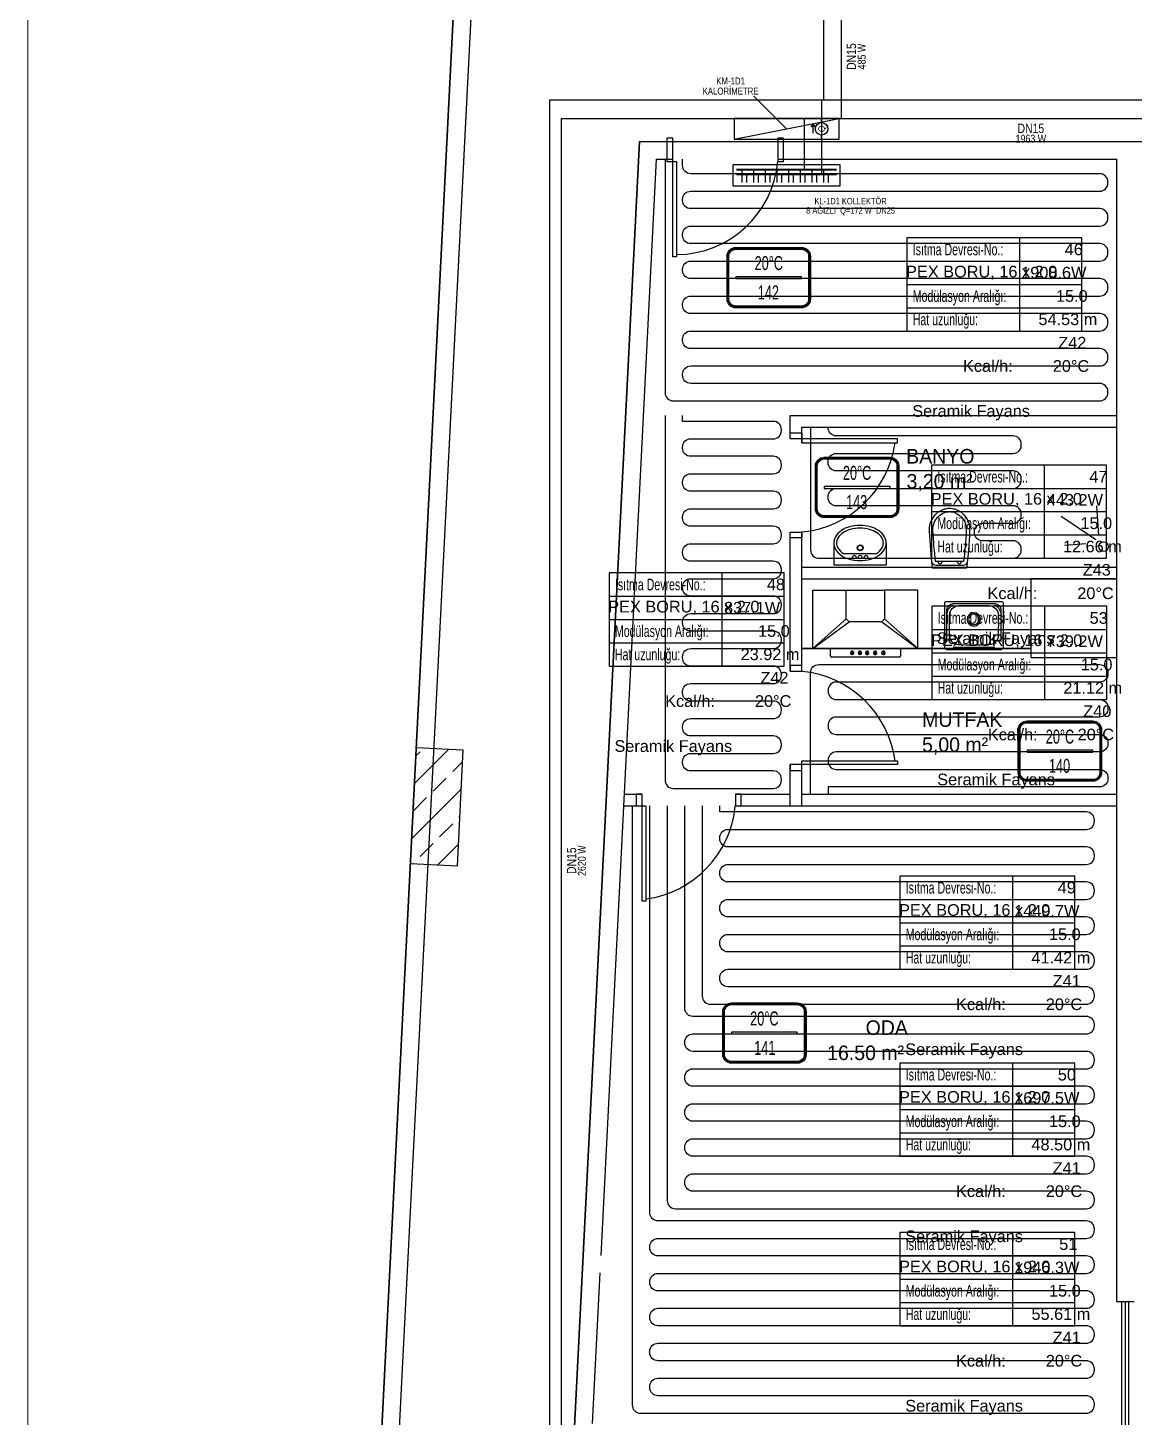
# Model space of a CAD drawing. Header units: centimetres. Extents: x 247996 to 315152, y -468471 to -440326.
# Drawn here: x 284877 to 285826, y -445326 to -444133 of the extents above; entities that cross this region are included whole.
import ezdxf
from ezdxf.enums import TextEntityAlignment as Align

# ---------------------------------------------------------------- set-up
doc = ezdxf.new("R2010")
doc.units = ezdxf.units.CM
doc.linetypes.add('ISITMA DONUS HATTI', pattern=[1.66, 1.57, -0.02, -0.07])
for name, color, linetype, lineweight in [('SCOTT-ANTED', 144, 'CONTINUOUS', 0), ('SCOTT-MTY-ISITMA-CAP', 41, 'CONTINUOUS', 30), ('SCOTT-MTY-ISITMA-DONUS-BORU', 30, 'ISITMA DONUS HATTI', 30), ('SCOTT-MTY-ISITMA-GIDIS-BORU', 10, 'CONTINUOUS', 30)]:
    doc.layers.add(name, color=color, linetype=linetype, lineweight=lineweight)
for name, color, linetype in [('SCOTT-MKDU0', 50, 'CONTINUOUS'), ('SCOTT-MTY-ISIKAYBIMAHAL', 2, 'CONTINUOUS'), ('SCOTT-MTY-KALORIMETRE', 6, 'Continuous'), ('SCOTT-MTY-KOLLETÖR', 7, 'CONTINUOUS'), ('SCOTT-MTY-PEX-BORU', 1, 'CONTINUOUS'), ('SCOTT-MTY-RADYATÖR', 2, 'CONTINUOUS'), ('SCOTT-MTY-SAYAC', 3, 'Continuous'), ('SCOTT-MTY-VANA', 1, 'Continuous')]:
    doc.layers.add(name, color=color, linetype=linetype)
doc.styles.add('MtXpl_Comic_Sans_MS', font='comic.ttf')
doc.styles.add('MTYCAPLT', font='arial.ttf')
doc.styles.add('ROTAS', font='arial.ttf')

# ---------------------------------------------------------------- blocks, each defined once
blk = doc.blocks.new('T-DOLAP')
blk.add_line((-45, -9), (45, 9))
blk.add_lwpolyline([(-45, -9), (45, -9), (45, 9), (-45, 9)], close=True)
blk = doc.blocks.new('T-KALORIMETRE')
for p, q in [((-10, 0), (-6, 0)), ((6, 0), (10, 0))]:
    blk.add_line(p, q)
blk.add_lwpolyline([(-4, 8), (4, 8), (2, 10), (4, 8), (2, 6)])
blk.add_circle((0, 0), 6)
at = {"style": 'ROTAS'}
blk.add_text('Q', height=6, dxfattribs=at).set_placement((0, 0), align=Align.MIDDLE_CENTER)
blk = doc.blocks.new('MTY-RADYATOR MAHAL0')
at = {"layer": 'SCOTT-MTY-ISIKAYBIMAHAL', "color": 2}
for points in [[(-35.7, 18.4), (-35.7, -18.4, 0.414214), (-28.2, -25.9), (28.2, -25.9, 0.414214), (35.7, -18.4), (35.7, 18.4, 0.414214), (28.2, 25.9), (-28.2, 25.9, 0.414214)], [(-34.2, 18.4), (-34.2, -18.4, 0.414214), (-28.2, -24.4), (28.2, -24.4, 0.414214), (34.2, -18.4), (34.2, 18.4, 0.414214), (28.2, 24.4), (-28.2, 24.4, 0.414214)]]:
    blk.add_lwpolyline(points, format="xyb", close=True, dxfattribs=at)
at = {"layer": 'SCOTT-MTY-ISIKAYBIMAHAL', "color": 4}
for points in [[(-35.2, 18.4), (-35.2, -18.4, 0.414214), (-28.2, -25.4), (28.2, -25.4, 0.414214), (35.2, -18.4), (35.2, 18.4, 0.414214), (28.2, 25.4), (-28.2, 25.4, 0.414214)], [(-34.7, 18.4), (-34.7, -18.4, 0.414214), (-28.2, -24.9), (28.2, -24.9, 0.414214), (34.7, -18.4), (34.7, 18.4, 0.414214), (28.2, 24.9), (-28.2, 24.9, 0.414214)]]:
    blk.add_lwpolyline(points, format="xyb", close=True, dxfattribs=at)
at = {"layer": 'SCOTT-MTY-ISIKAYBIMAHAL', "color": 2}
blk.add_lwpolyline([(-28.2, 0.8), (28.2, 0.8), (28.2, -0.8), (-28.2, -0.8)], close=True, dxfattribs=at)
at = {"layer": 'SCOTT-MTY-ISIKAYBIMAHAL', "color": 1, "style": 'MTYCAPLT', "width": 0.65}
for tag, p in [('MAHAL_001', (-14.9, 29.8)), ('NO_001', (-8.3, 6.7))]:
    blk.add_attdef(tag, p, '', height=12, rotation=360, dxfattribs=at)
at = {"layer": 'SCOTT-MTY-ISIKAYBIMAHAL', "color": 4, "style": 'MTYCAPLT', "width": 0.65}
for tag, p in [('DERECE_001', (-22.8, -18.5)), ('ISIKAYBI_001', (-22.7, -41.1))]:
    blk.add_attdef(tag, p, '', height=12, rotation=360, dxfattribs=at)
blk.add_attdef('ALAN', text='', height=12, rotation=360, dxfattribs=at).set_placement((0, -50), align=Align.MIDDLE_CENTER)
blk = doc.blocks.new('MTY-ETIKET')
at = {"layer": 'SCOTT-MTY-RADYATÖR'}
for p, q in [((2.69, 0), (2.69, 8)), ((-7, 6), (8, 6)), ((-7, 4), (8, 4)), ((-7, 2), (8, 2))]:
    blk.add_line(p, q, dxfattribs=at)
blk.add_lwpolyline([(8, 0), (8, 8), (-7, 8), (-7, 0)], close=True, dxfattribs=at)
at = {"layer": 'SCOTT-MTY-RADYATÖR', "style": 'MTYCAPLT', "width": 0.65}
for s, p in [('Isıtma Devresi-No.:', (-6.5, 7)), ('Modülasyon Aralığı:', (-6.5, 3)), ('Hat uzunluğu:', (-6.5, 1))]:
    blk.add_text(s, height=1, rotation=360, dxfattribs=at).set_placement(p, align=Align.MIDDLE_LEFT)
for tag, p in [('NO1_001', (5.8, 6.5)), ('AR_001', (6.25, 2.5)), ('UZ_001', (6.31, 0.51))]:
    blk.add_attdef(tag, p, '', height=1, rotation=360, dxfattribs=at)
at = {"layer": 'SCOTT-MTY-RADYATÖR', "color": 2, "style": 'MTYCAPLT', "width": 0.65}
for tag, p in [('BORU_001', (-7.07, 4.59)), ('YER_001', (2.9, 4.5))]:
    blk.add_attdef(tag, p, '', height=1, dxfattribs=at)

msp = doc.modelspace()

# ---------------------------------------------------------------- linework, layer by layer
at = {"layer": 'SCOTT-ANTED'}
msp.add_line((284877.3, -440326.5), (284877.3, -447826.5), dxfattribs=at)
at = {"layer": 'SCOTT-MKDU0', "color": 8, "ltscale": 0.03}
for p, q in [((285311, -443063.7), (285188.1, -445487.2)), ((285294.5, -443092.8), (285107.5, -446781.3)), ((285107.5, -446781.3), (285294.5, -443092.8)), ((285303.9, -443204.7), (285123.1, -446770.5)), ((285402, -444231), (285345.5, -445345)), ((285345.5, -445345), (285402, -444231)), ((285402, -444231), (285430.4, -444231)), ((285402, -444231), (286526.1, -444231)), ((285520.4, -444231), (285846.1, -444231)), ((285416.3, -444246), (285368.6, -445186.7)), ((285416.3, -444246), (285430.4, -444246)), ((285520.4, -444246), (285811.1, -444246)), ((285520.4, -444246), (285811.1, -444246)), ((285811.1, -445226.2), (285811.1, -444246)), ((285811.1, -444466), (285811.1, -444246)), ((285811.1, -444356), (285811.1, -444246)), ((285811.1, -445226.2), (285811.1, -444246)), ((285811.1, -445226.2), (285811.1, -444246)), ((285531.1, -444466), (285811.1, -444466)), ((285531.1, -444486), (285531.1, -444466)), ((285541.1, -444476), (285811.1, -444476)), ((285541.1, -444489.3), (285541.1, -444476)), ((285541.1, -444489.3), (285541.1, -444476)), ((285793.1, -444572.8), (285763.6, -444552.6)), ((285795.9, -444568.9), (285794, -444543.5)), ((285531.1, -444685.5), (285531.1, -444566)), ((285541.1, -444685.5), (285541.1, -444566)), ((285541.1, -444586), (285541.1, -444566)), ((285568.4, -444575.4), (285568.4, -444594.1)), ((285613.4, -444575.4), (285613.4, -444594.1)), ((285784.7, -444576), (285766.3, -444577.4)), ((285576.9, -444584.4), (285605, -444584.4)), ((285541.1, -444596), (285811.1, -444596)), ((285568.4, -444594.1), (285613.4, -444594.1)), ((285541.1, -444606), (285811.1, -444606)), ((285811.1, -444606), (285737.5, -444606)), ((285737.5, -444606), (285737.5, -444673.6)), ((285811.1, -444673.6), (285811.1, -444606)), ((285550.6, -444616), (285579.1, -444616)), ((285550.6, -444666), (285550.6, -444616)), ((285640.6, -444616), (285612.1, -444616)), ((285640.6, -444666), (285640.6, -444616)), ((285663.6, -444666), (285663.6, -444626.5)), ((285664.6, -444625.5), (285712.6, -444625.5)), ((285713.6, -444626.5), (285713.6, -444666)), ((285665.5, -444659.8), (285665.5, -444632.7)), ((285670.8, -444627.4), (285706.5, -444627.4)), ((285711.8, -444632.7), (285711.8, -444659.8)), ((285579.1, -444640.5), (285550.6, -444666)), ((285550.6, -444666), (285581.6, -444643)), ((285609.6, -444643), (285640.6, -444666)), ((285640.6, -444666), (285612.1, -444640.5)), ((285541.1, -444666), (285737.5, -444666)), ((285737.5, -444666), (285541.1, -444666)), ((285737.5, -444666), (285541.1, -444666)), ((285640.6, -444666), (285550.6, -444666)), ((285565.6, -444672.3), (285565.6, -444666)), ((285624.6, -444673.3), (285566.6, -444673.3)), ((285584, -444668), (285584, -444670.6)), ((285584, -444668), (285584.7, -444668)), ((285584, -444670.6), (285584, -444671.1)), ((285584.7, -444671.1), (285584, -444671.1)), ((285584.7, -444668), (285584.7, -444670.6)), ((285584.7, -444670.6), (285584.7, -444671.1)), ((285590.6, -444668), (285590.6, -444670.6)), ((285590.6, -444668), (285591.2, -444668)), ((285590.6, -444670.6), (285590.6, -444671.1)), ((285591.2, -444671.1), (285590.6, -444671.1)), ((285591.2, -444668), (285591.2, -444670.6)), ((285591.2, -444670.6), (285591.2, -444671.1)), ((285596.8, -444668), (285596.8, -444670.6)), ((285596.8, -444668), (285597.4, -444668)), ((285596.8, -444670.6), (285596.8, -444671.1)), ((285596.8, -444671.1), (285597.4, -444671.1)), ((285597.4, -444668), (285597.4, -444670.6)), ((285597.4, -444670.6), (285597.4, -444671.1)), ((285603.8, -444668), (285603.8, -444670.6)), ((285603.8, -444668), (285604.4, -444668)), ((285603.8, -444670.6), (285603.8, -444671.1)), ((285603.8, -444671.1), (285604.4, -444671.1)), ((285604.4, -444668), (285604.4, -444670.6)), ((285604.4, -444670.6), (285604.4, -444671.1)), ((285610.8, -444668), (285610.8, -444670.6)), ((285610.8, -444668), (285611.4, -444668)), ((285610.8, -444670.6), (285610.8, -444671.1)), ((285610.8, -444671.1), (285611.4, -444671.1)), ((285611.4, -444668), (285611.4, -444670.6)), ((285611.4, -444670.6), (285611.4, -444671.1)), ((285625.6, -444666), (285625.6, -444672.3)), ((285712.6, -444667), (285664.6, -444667)), ((285706.5, -444665.1), (285670.8, -444665.1)), ((285737.5, -444673.6), (285811.1, -444673.6)), ((285205.5, -444850.7), (285210.6, -444750.9)), ((285209, -444781.7), (285238.5, -444752.3)), ((285210.2, -444758.1), (285213.7, -444754.7)), ((285210.6, -444750.9), (285250.5, -444752.9)), ((285250.5, -444752.9), (285245.5, -444852.8)), ((285241.7, -444771.5), (285250, -444763.2)), ((285531.1, -444801), (285531.1, -444765.5)), ((285541.1, -444801), (285541.1, -444762.2)), ((285224.9, -444788.3), (285236.1, -444777.1)), ((285206.6, -444829), (285248.8, -444786.8)), ((285388.7, -444791), (285404.1, -444791)), ((285484.1, -444791), (285531.1, -444791)), ((285541.1, -444790.8), (285811.1, -444790.8)), ((285208, -444805.2), (285219.3, -444793.9)), ((285388.2, -444801), (285407.4, -444801)), ((285484.1, -444801), (285541.1, -444801)), ((285541.1, -444800.8), (285811.1, -444800.8)), ((285230.5, -444827.6), (285241.7, -444816.4)), ((285247.3, -444810.8), (285247.6, -444810.5)), ((285213.7, -444844.5), (285224.9, -444833.2)), ((285228.7, -444851.9), (285246.4, -444834.1)), ((285245.5, -444852.8), (285205.5, -444850.7)), ((285207.3, -444850.8), (285208, -444850.1)), ((285367.8, -445201.7), (285361.3, -445330.8)), ((285811.1, -445226.2), (285826.1, -445226.2)), ((285815.6, -445497.8), (285815.6, -445226.2)), ((285818.6, -445497.8), (285818.6, -445226.2)), ((285821.6, -445497.8), (285821.6, -445226.2))]:
    msp.add_line(p, q, dxfattribs=at)
for points in [[(285430.4, -444228), (285425.4, -444228), (285425.4, -444248), (285430.4, -444248), (285430.4, -444228)], [(285430.4, -444228), (285425.4, -444228), (285425.4, -444248), (285430.4, -444248), (285430.4, -444228)], [(285430.4, -444228), (285425.4, -444228), (285425.4, -444248), (285430.4, -444248), (285430.4, -444228)], [(285525.4, -444228), (285520.4, -444228), (285520.4, -444248), (285525.4, -444248), (285525.4, -444228)], [(285525.4, -444228), (285520.4, -444228), (285520.4, -444248), (285525.4, -444248), (285525.4, -444228)], [(285525.4, -444228), (285520.4, -444228), (285520.4, -444248), (285525.4, -444248), (285525.4, -444228)], [(285531.1, -444486), (285531.1, -444481), (285541.1, -444481), (285541.1, -444486), (285531.1, -444486)], [(285531.1, -444571), (285531.1, -444566), (285541.1, -444566), (285541.1, -444571), (285531.1, -444571)], [(285531.1, -444680.5), (285531.1, -444685.5), (285541.1, -444685.5), (285541.1, -444680.5), (285531.1, -444680.5)], [(285531.1, -444765.5), (285531.1, -444770.5), (285541.1, -444770.5), (285541.1, -444765.5), (285531.1, -444765.5)], [(285404.1, -444791), (285399.1, -444791), (285399.1, -444801), (285404.1, -444801), (285404.1, -444791)], [(285489.1, -444791), (285484.1, -444791), (285484.1, -444801), (285489.1, -444801), (285489.1, -444791)]]:
    msp.add_lwpolyline(points, dxfattribs=at)
for points in [[(285430.4, -444248), (285433.7, -444248), (285433.7, -444329.8), (285430.4, -444329.8)], [(285430.4, -444248), (285433.7, -444248), (285433.7, -444329.8), (285430.4, -444329.8)], [(285430.4, -444248), (285433.7, -444248), (285433.7, -444329.8), (285430.4, -444329.8)], [(285541.1, -444486), (285541.1, -444489.3), (285623, -444489.3), (285623, -444486)], [(285541.1, -444765.5), (285541.1, -444762.2), (285623, -444762.2), (285623, -444765.5)], [(285404.1, -444801), (285407.4, -444801), (285407.4, -444882.8), (285404.1, -444882.8)]]:
    msp.add_lwpolyline(points, close=True, dxfattribs=at)
for points in [[(285653.2, -444597, -0.01664), (285650.6, -444565.2, -0.351622), (285663.4, -444546.2, -0.068714), (285667.8, -444545.6, -0.068714), (285672.2, -444546.2, -0.351622), (285685, -444565.2, -0.01664), (285682.4, -444597)], [(285655.8, -444591.4, -0.016866), (285653.5, -444565, -0.351778), (285664.2, -444549, -0.068022), (285667.8, -444548.5, -0.068022), (285671.4, -444549, -0.351778), (285682.1, -444565, -0.016866), (285679.8, -444591.4)]]:
    msp.add_lwpolyline(points, format="xyb", close=True, dxfattribs=at)
msp.add_lwpolyline([(285682.7, -444591.5, -0.389191), (285679.3, -444594.6), (285667.8, -444594.6), (285656.3, -444594.6, -0.389191), (285652.9, -444591.5, -0.389191)], format="xyb", dxfattribs=at)
for centre, radius in [((285591.2, -444579.5), 2.52), ((285591.2, -444579.5), 2.12), ((285799.8, -444578.5, 51), 4.14), ((285586.1, -444587.5), 1.56), ((285591.1, -444587.5), 1.56), ((285596.1, -444587.5), 1.56)]:
    msp.add_circle(centre, radius, dxfattribs=at)
for centre, radius, start, end in [((285433.2, -444240.3), 87.6, 270.3687, 354.9809), ((285433.2, -444240.3), 87.6, 270.3687, 354.9809), ((285433.2, -444240.3), 87.6, 270.3687, 354.9809), ((285532.9, -444477.4), 88.9, 275.3081, 352.3253), ((285584.6, -444579), 17.2, 123.8347, 148.2866), ((285584.6, -444579), 14.8, 123.8347, 148.2866), ((285588.4, -444584.7), 24.1, 105.5176, 123.8347), ((285588.4, -444584.7), 21.7, 105.5176, 123.8347), ((285590.9, -444593.8), 33.5, 90, 105.5176), ((285590.9, -444593.8), 31.1, 90, 105.5176), ((285590.9, -444593.8), 33.5, 74.4824, 90), ((285590.9, -444593.8), 31.1, 74.4824, 90), ((285593.4, -444584.7), 21.7, 56.1653, 74.4824), ((285593.4, -444584.7), 24.1, 56.1653, 74.4824), ((285597.3, -444579), 14.8, 31.7134, 56.1653), ((285597.3, -444579), 17.2, 31.7134, 56.1653), ((285578.7, -444575.4), 10.3, 148.2866, 180), ((285578.7, -444575.4), 10.3, 180, 211.7134), ((285578.7, -444575.4), 7.93, 148.2866, 180), ((285578.7, -444575.4), 7.93, 180, 211.7134), ((285603.1, -444575.4), 7.93, 0, 31.7134), ((285603.1, -444575.4), 7.93, 328.2866, 0), ((285603.1, -444575.4), 10.3, 0, 31.7134), ((285603.1, -444575.4), 10.3, 328.2866, 0), ((285584.6, -444571.8), 17.2, 211.7134, 236.1653), ((285584.6, -444571.8), 14.8, 211.7134, 238.6233), ((285588.4, -444566.1), 24.1, 236.1653, 254.4824), ((285590.9, -444557), 33.5, 254.4824, 270), ((285590.9, -444557), 33.5, 270, 285.5176), ((285593.4, -444566.1), 24.1, 285.5176, 303.8347), ((285597.3, -444571.8), 14.8, 301.3767, 328.2866), ((285597.3, -444571.8), 17.2, 303.8347, 328.2866), ((285659.5, -444591.4), 1.78, 180, 0), ((285676.1, -444591.4), 1.78, 180, 0), ((285566.6, -444672.3), 1, 180, 270), ((285584.3, -444669.6), 1.54, 100.5754, 259.4621), ((285584.3, -444669.6), 1.54, 282.6235, 77.3767), ((285590.9, -444669.6), 1.54, 100.5754, 259.4621), ((285590.9, -444669.6), 1.54, 282.6235, 77.3767), ((285597.1, -444669.6), 1.54, 100.5754, 259.4621), ((285597.1, -444669.6), 1.54, 282.6235, 77.3767), ((285604, -444669.6), 1.54, 100.5754, 259.4621), ((285604, -444669.6), 1.54, 282.6235, 77.3767), ((285611, -444669.6), 1.54, 100.5754, 259.4621), ((285611, -444669.6), 1.54, 282.6235, 77.3767), ((285624.6, -444672.3), 1, 270, 0), ((285532.9, -444774.1), 88.9, 7.6747, 84.6919), ((285395.5, -444792.7), 88.9, 277.6747, 354.6919)]:
    msp.add_arc(centre, radius, start, end, dxfattribs=at)
at = {"layer": 'SCOTT-MKDU0', "color": 8, "ltscale": 0.03, "extrusion": (0, 0, -1)}
for centre, major_axis, start_param, end_param in [((285664.6, -444626.5), (0.707, 0.707), 3.926991, 5.497787), ((285712.6, -444626.5), (0.707, 0.707), -0.785398, 0.785398), ((285670.8, -444632.7), (-3.75, 3.75), 5.497787, 7.068583), ((285675.6, -444637.2), (-7.14, 7.14), 5.524757, 6.541187), ((285999.9, -444646), (-234.9, 234.9), 5.470817, 5.524757), ((285675.8, -444637.2), (-5.66, 5.66), 5.524757, 7.028844), ((285688.6, -444961.2), (332.3, 0), 4.67265, 4.752129), ((285688.6, -444641), (-4.07, 4.07), 3.926991, 10.210176), ((285688.6, -444641), (-3.18, 3.18), 3.926991, 10.210176), ((285701.5, -444637.2), (-5.66, 5.66), 0.825137, 2.329224), ((285706.5, -444632.7), (3.75, 3.75), -0.785398, 0.785398), ((285701.7, -444637.2), (7.14, 7.14), -0.258001, 0.758428), ((285377.4, -444646), (234.9, 234.9), 0.758428, 0.812368), ((285675.8, -444654.7), (5.66, 5.66), 2.395934, 3.900021), ((285701.5, -444654.7), (5.66, 5.66), 0.812368, 2.316455), ((285688.6, -444330.7), (332.3, 0), 1.531058, 1.610536)]:
    msp.add_ellipse(centre, major_axis=major_axis, ratio=1, start_param=start_param, end_param=end_param, dxfattribs=at)
at = {"layer": 'SCOTT-MKDU0', "color": 8, "ltscale": 0.03, "invisible_edges": 1}
for points in [[(285612.1, -444640.5), (285579.1, -444640.5), (285579.1, -444616), (285612.1, -444616)], [(285579.1, -444640.5), (285612.1, -444640.5), (285609.6, -444643), (285581.6, -444643)]]:
    msp.add_3dface(points, dxfattribs=at)
at = {"layer": 'SCOTT-MTY-ISITMA-DONUS-BORU'}
for points in [[(285560, -444195), (285560, -444105), (285558, -444105), (285558, -444100)], [(285425, -445660), (285425, -445475), (285325, -445475), (285325, -444195), (285558, -444195)], [(285558, -444195), (285558, -444211)], [(285558, -444195), (285560, -444195)], [(285560, -444195), (285978, -444195)], [(285558, -444211), (285558, -444229)], [(285558, -444229), (285558, -444259)], [(285494, -444266), (285494, -444259)], [(285504, -444266), (285504, -444259)], [(285514, -444266), (285514, -444259)], [(285524, -444266), (285524, -444259)], [(285534, -444266), (285534, -444259)], [(285544, -444266), (285544, -444259)], [(285554, -444266), (285554, -444259)], [(285564, -444266), (285564, -444259)]]:
    msp.add_lwpolyline(points, dxfattribs=at)
at = {"layer": 'SCOTT-MTY-ISITMA-DONUS-BORU', "const_width": 1.6}
msp.add_lwpolyline([(285485, -444259), (285571, -444259)], dxfattribs=at)
at = {"layer": 'SCOTT-MTY-ISITMA-GIDIS-BORU'}
for points in [[(285575, -444211), (285575, -444105), (285573, -444105), (285573, -444100)], [(285415, -445680), (285415, -445485), (285335, -445485), (285335, -444211), (285575, -444211)], [(285543, -444211), (285543, -444229)], [(285575, -444211), (285900, -444211)], [(285543, -444229), (285543, -444255)], [(285490, -444266), (285490, -444255)], [(285500, -444266), (285500, -444255)], [(285510, -444266), (285510, -444255)], [(285520, -444266), (285520, -444255)], [(285530, -444266), (285530, -444255)], [(285540, -444266), (285540, -444255)], [(285550, -444266), (285550, -444255)], [(285560, -444266), (285560, -444255)]]:
    msp.add_lwpolyline(points, dxfattribs=at)
at = {"layer": 'SCOTT-MTY-ISITMA-GIDIS-BORU', "const_width": 1.6}
msp.add_lwpolyline([(285485, -444255), (285571, -444255)], dxfattribs=at)
at = {"layer": 'SCOTT-MTY-KALORIMETRE'}
msp.add_line((285528, -444220), (285500, -444192), dxfattribs=at)
at = {"layer": 'SCOTT-MTY-KOLLETÖR'}
msp.add_lwpolyline([(285482, -444269), (285574, -444269), (285574, -444251), (285482, -444251)], close=True, dxfattribs=at)
at = {"layer": 'SCOTT-MTY-PEX-BORU'}
for points in [[(285423.8, -444246), (285423.8, -444446.5, 0.414214), (285430.8, -444453.5), (285796.6, -444453.5, 0.414214), (285803.6, -444446.5), (285803.6, -444445.5, 0.414214), (285796.6, -444438.5), (285445.8, -444438.5, -0.414214), (285438.8, -444431.5), (285438.8, -444430.5, -0.414214), (285445.8, -444423.5), (285796.6, -444423.5, 0.414214), (285803.6, -444416.5), (285803.6, -444415.5, 0.414214), (285796.6, -444408.5), (285445.8, -444408.5, -0.414214), (285438.8, -444401.5), (285438.8, -444400.5, -0.414214), (285445.8, -444393.5), (285796.6, -444393.5, 0.414214), (285803.6, -444386.5), (285803.6, -444385.5, 0.414214), (285796.6, -444378.5), (285445.8, -444378.5, -0.414214), (285438.8, -444371.5), (285438.8, -444370.5, -0.414214), (285445.8, -444363.5), (285796.6, -444363.5, 0.414214), (285803.6, -444356.5), (285803.6, -444355.5, 0.414214), (285796.6, -444348.5), (285445.8, -444348.5, -0.414214), (285438.8, -444341.5), (285438.8, -444340.5, -0.414214), (285445.8, -444333.5), (285796.6, -444333.5, 0.414214), (285803.6, -444326.5), (285803.6, -444325.5, 0.414214), (285796.6, -444318.5), (285445.8, -444318.5, -0.414214), (285438.8, -444311.5), (285438.8, -444310.5, -0.414214), (285445.8, -444303.5), (285796.6, -444303.5, 0.414214), (285803.6, -444296.5), (285803.6, -444295.5, 0.414214), (285796.6, -444288.5), (285445.8, -444288.5, -0.414214), (285438.8, -444281.5), (285438.8, -444280.5, -0.414214), (285445.8, -444273.5), (285796.6, -444273.5, 0.414214), (285803.6, -444266.5), (285803.6, -444265.5, 0.414214), (285796.6, -444258.5), (285445.8, -444258.5, -0.414214), (285438.8, -444251.5), (285438.8, -444246)], [(285423.8, -444466), (285423.8, -444779, 0.414214), (285430.8, -444786), (285516.6, -444786, 0.414214), (285523.6, -444779), (285523.6, -444778, 0.414214), (285516.6, -444771), (285445.8, -444771, -0.414214), (285438.8, -444764), (285438.8, -444763, -0.414214), (285445.8, -444756), (285516.6, -444756, 0.414214), (285523.6, -444749), (285523.6, -444748, 0.414214), (285516.6, -444741), (285445.8, -444741, -0.414214), (285438.8, -444734), (285438.8, -444733, -0.414214), (285445.8, -444726), (285516.6, -444726, 0.414214), (285523.6, -444719), (285523.6, -444718, 0.414214), (285516.6, -444711), (285445.8, -444711, -0.414214), (285438.8, -444704), (285438.8, -444703, -0.414214), (285445.8, -444696), (285516.6, -444696, 0.414214), (285523.6, -444689), (285523.6, -444688, 0.414214), (285516.6, -444681), (285445.8, -444681, -0.414214), (285438.8, -444674), (285438.8, -444673, -0.414214), (285445.8, -444666), (285516.6, -444666, 0.414214), (285523.6, -444659), (285523.6, -444658, 0.414214), (285516.6, -444651), (285445.8, -444651, -0.414214), (285438.8, -444644), (285438.8, -444643, -0.414214), (285445.8, -444636), (285516.6, -444636, 0.414214), (285523.6, -444629), (285523.6, -444628, 0.414214), (285516.6, -444621), (285445.8, -444621, -0.414214), (285438.8, -444614), (285438.8, -444613, -0.414214), (285445.8, -444606), (285516.6, -444606, 0.414214), (285523.6, -444599), (285523.6, -444598, 0.414214), (285516.6, -444591), (285445.8, -444591, -0.414214), (285438.8, -444584), (285438.8, -444583, -0.414214), (285445.8, -444576), (285516.6, -444576, 0.414214), (285523.6, -444569), (285523.6, -444568, 0.414214), (285516.6, -444561), (285445.8, -444561, -0.414214), (285438.8, -444554), (285438.8, -444553, -0.414214), (285445.8, -444546), (285516.6, -444546, 0.414214), (285523.6, -444539), (285523.6, -444538, 0.414214), (285516.6, -444531), (285445.8, -444531, -0.414214), (285438.8, -444524), (285438.8, -444523, -0.414214), (285445.8, -444516), (285516.6, -444516, 0.414214), (285523.6, -444509), (285523.6, -444508, 0.414214), (285516.6, -444501), (285445.8, -444501, -0.414214), (285438.8, -444494), (285438.8, -444493, -0.414214), (285445.8, -444486), (285516.6, -444486, 0.414214), (285523.6, -444479), (285523.6, -444478, 0.414214), (285516.6, -444471), (285438.8, -444471), (285438.8, -444466)], [(285548.6, -444476), (285548.6, -444581.5, 0.414214), (285555.6, -444588.5), (285722.3, -444588.5, 0.414214), (285729.3, -444581.5), (285729.3, -444580.5, 0.414214), (285722.3, -444573.5), (285696.1, -444573.5, -0.414214), (285689.1, -444566.5), (285689.1, -444565.5, -0.414214), (285696.1, -444558.5), (285722.3, -444558.5, 0.414214), (285729.3, -444551.5), (285729.3, -444550.5, 0.414214), (285722.3, -444543.5), (285570.6, -444543.5, -0.414214), (285563.6, -444536.5), (285563.6, -444535.5, -0.414214), (285570.6, -444528.5), (285722.3, -444528.5, 0.414214), (285729.3, -444521.5), (285729.3, -444520.5, 0.414214), (285722.3, -444513.5), (285570.6, -444513.5, -0.414214), (285563.6, -444506.5), (285563.6, -444505.5, -0.414214), (285570.6, -444498.5), (285722.3, -444498.5, 0.414214), (285729.3, -444491.5), (285729.3, -444490.5, 0.414214), (285722.3, -444483.5), (285570.6, -444483.5, -0.414214), (285563.6, -444476.5), (285563.6, -444476)], [(285548.6, -444790.8), (285548.6, -444686.7, -0.414214), (285555.6, -444679.7), (285796.6, -444679.7, -0.414214), (285803.6, -444686.7), (285803.6, -444687.7, -0.414214), (285796.6, -444694.7), (285570.6, -444694.7, 0.414214), (285563.6, -444701.7), (285563.6, -444702.7, 0.414214), (285570.6, -444709.7), (285796.6, -444709.7, -0.414214), (285803.6, -444716.7), (285803.6, -444717.7, -0.414214), (285796.6, -444724.7), (285570.6, -444724.7, 0.414214), (285563.6, -444731.7), (285563.6, -444732.7, 0.414214), (285570.6, -444739.7), (285796.6, -444739.7, -0.414214), (285803.6, -444746.7), (285803.6, -444747.7, -0.414214), (285796.6, -444754.7), (285570.6, -444754.7, 0.414214), (285563.6, -444761.7), (285563.6, -444762.7, 0.414214), (285570.6, -444769.7), (285796.6, -444769.7, -0.414214), (285803.6, -444776.7), (285803.6, -444777.7, -0.414214), (285796.6, -444784.7), (285563.6, -444784.7), (285563.6, -444790.8)], [(285395.7, -444801), (285395.7, -445315.1, 0.414214), (285402.7, -445322.1), (285785, -445322.1, 0.414214), (285792, -445315.1), (285792, -445314.1, 0.414214), (285785, -445307.1), (285417.7, -445307.1, -0.414214), (285410.7, -445300.1), (285410.7, -445299.1, -0.414214), (285417.7, -445292.1), (285785, -445292.1, 0.414214), (285792, -445285.1), (285792, -445284.1, 0.414214), (285785, -445277.1), (285417.7, -445277.1, -0.414214), (285410.7, -445270.1), (285410.7, -445269.1, -0.414214), (285417.7, -445262.1), (285785, -445262.1, 0.414214), (285792, -445255.1), (285792, -445254.1, 0.414214), (285785, -445247.1), (285417.7, -445247.1, -0.414214), (285410.7, -445240.1), (285410.7, -445239.1, -0.414214), (285417.7, -445232.1), (285785, -445232.1, 0.414214), (285792, -445225.1), (285792, -445224.1, 0.414214), (285785, -445217.1), (285417.7, -445217.1, -0.414214), (285410.7, -445210.1), (285410.7, -445209.1, -0.414214), (285417.7, -445202.1), (285785, -445202.1, 0.414214), (285792, -445195.1), (285792, -445194.1, 0.414214), (285785, -445187.1), (285417.7, -445187.1, -0.414214), (285410.7, -445180.1), (285410.7, -445179.1, -0.414214), (285417.7, -445172.1), (285785, -445172.1, 0.414214), (285792, -445165.1), (285792, -445164.1, 0.414214), (285785, -445157.1), (285417.7, -445157.1, -0.414214), (285410.7, -445150.1), (285410.7, -444801)], [(285425.7, -444801), (285425.7, -445139.6, 0.414214), (285432.7, -445146.6), (285785, -445146.6, 0.414214), (285792, -445139.6), (285792, -445138.6, 0.414214), (285785, -445131.6), (285447.7, -445131.6, -0.414214), (285440.7, -445124.6), (285440.7, -445123.6, -0.414214), (285447.7, -445116.6), (285785, -445116.6, 0.414214), (285792, -445109.6), (285792, -445108.6, 0.414214), (285785, -445101.6), (285447.7, -445101.6, -0.414214), (285440.7, -445094.6), (285440.7, -445093.6, -0.414214), (285447.7, -445086.6), (285785, -445086.6, 0.414214), (285792, -445079.6), (285792, -445078.6, 0.414214), (285785, -445071.6), (285447.7, -445071.6, -0.414214), (285440.7, -445064.6), (285440.7, -445063.6, -0.414214), (285447.7, -445056.6), (285785, -445056.6, 0.414214), (285792, -445049.6), (285792, -445048.6, 0.414214), (285785, -445041.6), (285447.7, -445041.6, -0.414214), (285440.7, -445034.6), (285440.7, -445033.6, -0.414214), (285447.7, -445026.6), (285785, -445026.6, 0.414214), (285792, -445019.6), (285792, -445018.6, 0.414214), (285785, -445011.6), (285447.7, -445011.6, -0.414214), (285440.7, -445004.6), (285440.7, -445003.6, -0.414214), (285447.7, -444996.6), (285785, -444996.6, 0.414214), (285792, -444989.6), (285792, -444988.6, 0.414214), (285785, -444981.6), (285447.7, -444981.6, -0.414214), (285440.7, -444974.6), (285440.7, -444801)], [(285455.7, -444801), (285455.7, -444964.2, 0.414214), (285462.7, -444971.2), (285785, -444971.2, 0.414214), (285792, -444964.2), (285792, -444963.2, 0.414214), (285785, -444956.2), (285477.7, -444956.2, -0.414214), (285470.7, -444949.2), (285470.7, -444948.2, -0.414214), (285477.7, -444941.2), (285785, -444941.2, 0.414214), (285792, -444934.2), (285792, -444933.2, 0.414214), (285785, -444926.2), (285477.7, -444926.2, -0.414214), (285470.7, -444919.2), (285470.7, -444918.2, -0.414214), (285477.7, -444911.2), (285785, -444911.2, 0.414214), (285792, -444904.2), (285792, -444903.2, 0.414214), (285785, -444896.2), (285477.7, -444896.2, -0.414214), (285470.7, -444889.2), (285470.7, -444888.2, -0.414214), (285477.7, -444881.2), (285785, -444881.2, 0.414214), (285792, -444874.2), (285792, -444873.2, 0.414214), (285785, -444866.2), (285477.7, -444866.2, -0.414214), (285470.7, -444859.2), (285470.7, -444858.2, -0.414214), (285477.7, -444851.2), (285785, -444851.2, 0.414214), (285792, -444844.2), (285792, -444843.2, 0.414214), (285785, -444836.2), (285477.7, -444836.2, -0.414214), (285470.7, -444829.2), (285470.7, -444828.2, -0.414214), (285477.7, -444821.2), (285785, -444821.2, 0.414214), (285792, -444814.2), (285792, -444813.2, 0.414214), (285785, -444806.2), (285470.7, -444806.2), (285470.7, -444801)]]:
    msp.add_lwpolyline(points, format="xyb", dxfattribs=at)

# ---------------------------------------------------------------- block references
at = {"layer": 'SCOTT-MTY-KALORIMETRE', "xscale": 0.9, "yscale": 0.9, "rotation": 90}
msp.add_blockref('T-KALORIMETRE', (285558, -444220), dxfattribs=at)
at = {"layer": 'SCOTT-MTY-SAYAC'}
msp.add_blockref('T-DOLAP', (285528, -444220), dxfattribs=at)
at = {"layer": 'SCOTT-MTY-VANA'}
ref = msp.add_blockref('MTY-ETIKET', (285701.2, -444393.5), dxfattribs=dict(at, xscale=10, yscale=10))
ref.add_attrib('UZ_001', '54.53 m', (285744, -444388.4), dxfattribs={"layer": 'SCOTT-MTY-RADYATÖR', "height": 10, "rotation": 360, "style": 'MTYCAPLT'})
ref.add_attrib('AR_001', '15.0', (285759, -444368.4), dxfattribs={"layer": 'SCOTT-MTY-RADYATÖR', "height": 10, "rotation": 360, "style": 'MTYCAPLT'})
ref.add_attrib('NO1_001', '46', (285766.5, -444328.4), dxfattribs={"layer": 'SCOTT-MTY-RADYATÖR', "height": 10, "rotation": 360, "style": 'MTYCAPLT'})
ref.add_attrib('BORU_001', 'PEX BORU, 16 x 2.0', (285630.5, -444347.5), dxfattribs={"layer": 'SCOTT-MTY-RADYATÖR', "height": 10, "style": 'MTYCAPLT'})
ref.add_attrib('NO_001', 'Z42', (285761, -444408.5), dxfattribs={"layer": 'SCOTT-MTY-RADYATÖR', "height": 10, "style": 'MTYCAPLT'})
ref.add_attrib('DERECE_001', '20%%DC', (285756.3, -444428.5), dxfattribs={"layer": 'SCOTT-MTY-RADYATÖR', "height": 10, "style": 'MTYCAPLT'})
ref.add_attrib('KCAL/H:_001', 'Kcal/h:', (285679.3, -444428.5), dxfattribs={"layer": 'SCOTT-MTY-RADYATÖR', "height": 10, "style": 'MTYCAPLT'})
ref.add_attrib('MALZEMECINSI_001', 'Seramik Fayans', (285635.8, -444467.1), dxfattribs={"layer": 'SCOTT-MTY-RADYATÖR', "height": 10, "style": 'MTYCAPLT'})
ref.add_attrib('YER_001', '1908.6W', (285729.2, -444348.4), dxfattribs={"layer": 'SCOTT-MTY-RADYATÖR', "height": 10, "style": 'MTYCAPLT'})
ref = msp.add_blockref('MTY-RADYATOR MAHAL0', (285512.7, -444347.7), dxfattribs=dict(at, xscale=-1, rotation=180))
ref.add_attrib('DERECE_001', '20%%DC', (285500.6, -444341.2), dxfattribs={"layer": 'SCOTT-MTY-ISIKAYBIMAHAL', "color": 4, "height": 12, "rotation": 0, "style": 'MTYCAPLT', "width": 0.65})
ref.add_attrib('NO_001', '142', (285503.3, -444366.4), dxfattribs={"layer": 'SCOTT-MTY-ISIKAYBIMAHAL', "color": 1, "height": 12, "rotation": 0, "style": 'MTYCAPLT', "width": 0.65})
ref = msp.add_blockref('MTY-RADYATOR MAHAL0', (285588.5, -444527.7), dxfattribs=dict(at, xscale=-1, rotation=180))
ref.add_attrib('DERECE_001', '20%%DC', (285576.3, -444521.2), dxfattribs={"layer": 'SCOTT-MTY-ISIKAYBIMAHAL', "color": 4, "height": 12, "rotation": 0, "style": 'MTYCAPLT', "width": 0.65})
ref.add_attrib('NO_001', '143', (285579, -444546.3), dxfattribs={"layer": 'SCOTT-MTY-ISIKAYBIMAHAL', "color": 1, "height": 12, "rotation": 0, "style": 'MTYCAPLT', "width": 0.65})
ref = msp.add_blockref('MTY-ETIKET', (285722.3, -444588.5), dxfattribs=dict(at, xscale=10, yscale=10))
ref.add_attrib('UZ_001', '12.66 m', (285765, -444583.4), dxfattribs={"layer": 'SCOTT-MTY-RADYATÖR', "height": 10, "rotation": 360, "style": 'MTYCAPLT'})
ref.add_attrib('AR_001', '15.0', (285780, -444563.4), dxfattribs={"layer": 'SCOTT-MTY-RADYATÖR', "height": 10, "rotation": 360, "style": 'MTYCAPLT'})
ref.add_attrib('NO1_001', '47', (285787.6, -444523.5), dxfattribs={"layer": 'SCOTT-MTY-RADYATÖR', "height": 10, "rotation": 360, "style": 'MTYCAPLT'})
ref.add_attrib('BORU_001', 'PEX BORU, 16 x 2.0', (285651.6, -444542.5), dxfattribs={"layer": 'SCOTT-MTY-RADYATÖR', "height": 10, "style": 'MTYCAPLT'})
ref.add_attrib('NO_001', 'Z43', (285782, -444603.4), dxfattribs={"layer": 'SCOTT-MTY-RADYATÖR', "height": 10, "style": 'MTYCAPLT'})
ref.add_attrib('DERECE_001', '20%%DC', (285777.3, -444623.5), dxfattribs={"layer": 'SCOTT-MTY-RADYATÖR', "height": 10, "style": 'MTYCAPLT'})
ref.add_attrib('KCAL/H:_001', 'Kcal/h:', (285700.3, -444623.5), dxfattribs={"layer": 'SCOTT-MTY-RADYATÖR', "height": 10, "style": 'MTYCAPLT'})
ref.add_attrib('MALZEMECINSI_001', 'Seramik Fayans', (285656.9, -444662.1), dxfattribs={"layer": 'SCOTT-MTY-RADYATÖR', "height": 10, "style": 'MTYCAPLT'})
ref.add_attrib('YER_001', '443.2W', (285751.2, -444543.4), dxfattribs={"layer": 'SCOTT-MTY-RADYATÖR', "height": 10, "style": 'MTYCAPLT'})
ref = msp.add_blockref('MTY-ETIKET', (285445.8, -444681), dxfattribs=dict(at, xscale=10, yscale=10))
ref.add_attrib('UZ_001', '23.92 m', (285488.6, -444675.9), dxfattribs={"layer": 'SCOTT-MTY-RADYATÖR', "height": 10, "rotation": 360, "style": 'MTYCAPLT'})
ref.add_attrib('AR_001', '15.0', (285503.5, -444655.9), dxfattribs={"layer": 'SCOTT-MTY-RADYATÖR', "height": 10, "rotation": 360, "style": 'MTYCAPLT'})
ref.add_attrib('NO1_001', '48', (285511.1, -444615.9), dxfattribs={"layer": 'SCOTT-MTY-RADYATÖR', "height": 10, "rotation": 360, "style": 'MTYCAPLT'})
ref.add_attrib('BORU_001', 'PEX BORU, 16 x 2.0', (285375.1, -444635), dxfattribs={"layer": 'SCOTT-MTY-RADYATÖR', "height": 10, "style": 'MTYCAPLT'})
ref.add_attrib('NO_001', 'Z42', (285505.6, -444696), dxfattribs={"layer": 'SCOTT-MTY-RADYATÖR', "height": 10, "style": 'MTYCAPLT'})
ref.add_attrib('DERECE_001', '20%%DC', (285500.9, -444716), dxfattribs={"layer": 'SCOTT-MTY-RADYATÖR', "height": 10, "style": 'MTYCAPLT'})
ref.add_attrib('KCAL/H:_001', 'Kcal/h:', (285423.9, -444716), dxfattribs={"layer": 'SCOTT-MTY-RADYATÖR', "height": 10, "style": 'MTYCAPLT'})
ref.add_attrib('MALZEMECINSI_001', 'Seramik Fayans', (285380.4, -444754.6), dxfattribs={"layer": 'SCOTT-MTY-RADYATÖR', "height": 10, "style": 'MTYCAPLT'})
ref.add_attrib('YER_001', '837.1W', (285474.4, -444635.9), dxfattribs={"layer": 'SCOTT-MTY-RADYATÖR', "height": 10, "style": 'MTYCAPLT'})
ref = msp.add_blockref('MTY-ETIKET', (285722.6, -444709.7), dxfattribs=dict(at, xscale=10, yscale=10))
ref.add_attrib('UZ_001', '21.12 m', (285765.3, -444704.7), dxfattribs={"layer": 'SCOTT-MTY-RADYATÖR', "height": 10, "rotation": 360, "style": 'MTYCAPLT'})
ref.add_attrib('AR_001', '15.0', (285780.3, -444684.7), dxfattribs={"layer": 'SCOTT-MTY-RADYATÖR', "height": 10, "rotation": 360, "style": 'MTYCAPLT'})
ref.add_attrib('NO1_001', '53', (285787.9, -444644.7), dxfattribs={"layer": 'SCOTT-MTY-RADYATÖR', "height": 10, "rotation": 360, "style": 'MTYCAPLT'})
ref.add_attrib('BORU_001', 'PEX BORU, 16 x 2.0', (285651.9, -444663.8), dxfattribs={"layer": 'SCOTT-MTY-RADYATÖR', "height": 10, "style": 'MTYCAPLT'})
ref.add_attrib('NO_001', 'Z40', (285782.4, -444724.7), dxfattribs={"layer": 'SCOTT-MTY-RADYATÖR', "height": 10, "style": 'MTYCAPLT'})
ref.add_attrib('DERECE_001', '20%%DC', (285777.6, -444744.7), dxfattribs={"layer": 'SCOTT-MTY-RADYATÖR', "height": 10, "style": 'MTYCAPLT'})
ref.add_attrib('KCAL/H:_001', 'Kcal/h:', (285700.6, -444744.7), dxfattribs={"layer": 'SCOTT-MTY-RADYATÖR', "height": 10, "style": 'MTYCAPLT'})
ref.add_attrib('MALZEMECINSI_001', 'Seramik Fayans', (285657.2, -444783.3), dxfattribs={"layer": 'SCOTT-MTY-RADYATÖR', "height": 10, "style": 'MTYCAPLT'})
ref.add_attrib('YER_001', '739.2W', (285751.1, -444664.7), dxfattribs={"layer": 'SCOTT-MTY-RADYATÖR', "height": 10, "style": 'MTYCAPLT'})
ref = msp.add_blockref('MTY-RADYATOR MAHAL0', (285762.4, -444754), dxfattribs=dict(at, xscale=-1, rotation=180))
ref.add_attrib('DERECE_001', '20%%DC', (285750.3, -444747.5), dxfattribs={"layer": 'SCOTT-MTY-ISIKAYBIMAHAL', "color": 4, "height": 12, "rotation": 0, "style": 'MTYCAPLT', "width": 0.65})
ref.add_attrib('NO_001', '140', (285753, -444772.6), dxfattribs={"layer": 'SCOTT-MTY-ISIKAYBIMAHAL', "color": 1, "height": 12, "rotation": 0, "style": 'MTYCAPLT', "width": 0.65})
ref = msp.add_blockref('MTY-ETIKET', (285695.2, -444941.2), dxfattribs=dict(at, xscale=10, yscale=10))
ref.add_attrib('UZ_001', '41.42 m', (285738, -444936.2), dxfattribs={"layer": 'SCOTT-MTY-RADYATÖR', "height": 10, "rotation": 360, "style": 'MTYCAPLT'})
ref.add_attrib('AR_001', '15.0', (285753, -444916.1), dxfattribs={"layer": 'SCOTT-MTY-RADYATÖR', "height": 10, "rotation": 360, "style": 'MTYCAPLT'})
ref.add_attrib('NO1_001', '49', (285760.5, -444876.1), dxfattribs={"layer": 'SCOTT-MTY-RADYATÖR', "height": 10, "rotation": 360, "style": 'MTYCAPLT'})
ref.add_attrib('BORU_001', 'PEX BORU, 16 x 2.0', (285624.5, -444895.3), dxfattribs={"layer": 'SCOTT-MTY-RADYATÖR', "height": 10, "style": 'MTYCAPLT'})
ref.add_attrib('NO_001', 'Z41', (285756.2, -444956.2), dxfattribs={"layer": 'SCOTT-MTY-RADYATÖR', "height": 10, "style": 'MTYCAPLT'})
ref.add_attrib('DERECE_001', '20%%DC', (285750.3, -444976.2), dxfattribs={"layer": 'SCOTT-MTY-RADYATÖR', "height": 10, "style": 'MTYCAPLT'})
ref.add_attrib('KCAL/H:_001', 'Kcal/h:', (285673.3, -444976.2), dxfattribs={"layer": 'SCOTT-MTY-RADYATÖR', "height": 10, "style": 'MTYCAPLT'})
ref.add_attrib('MALZEMECINSI_001', 'Seramik Fayans', (285629.8, -445014.8), dxfattribs={"layer": 'SCOTT-MTY-RADYATÖR', "height": 10, "style": 'MTYCAPLT'})
ref.add_attrib('YER_001', '1449.7W', (285723.2, -444896.1), dxfattribs={"layer": 'SCOTT-MTY-RADYATÖR', "height": 10, "style": 'MTYCAPLT'})
ref = msp.add_blockref('MTY-RADYATOR MAHAL0', (285509, -444995.9), dxfattribs=dict(at, xscale=-1, rotation=180))
ref.add_attrib('DERECE_001', '20%%DC', (285496.8, -444989.4), dxfattribs={"layer": 'SCOTT-MTY-ISIKAYBIMAHAL', "color": 4, "height": 12, "rotation": 0, "style": 'MTYCAPLT', "width": 0.65})
ref.add_attrib('NO_001', '141', (285500.3, -445014.6), dxfattribs={"layer": 'SCOTT-MTY-ISIKAYBIMAHAL', "color": 1, "height": 12, "rotation": 0, "style": 'MTYCAPLT', "width": 0.65})
ref = msp.add_blockref('MTY-ETIKET', (285695.2, -445101.6), dxfattribs=dict(at, xscale=10, yscale=10))
ref.add_attrib('UZ_001', '48.50 m', (285738, -445096.6), dxfattribs={"layer": 'SCOTT-MTY-RADYATÖR', "height": 10, "rotation": 360, "style": 'MTYCAPLT'})
ref.add_attrib('AR_001', '15.0', (285753, -445076.6), dxfattribs={"layer": 'SCOTT-MTY-RADYATÖR', "height": 10, "rotation": 360, "style": 'MTYCAPLT'})
ref.add_attrib('NO1_001', '50', (285760.6, -445036.6), dxfattribs={"layer": 'SCOTT-MTY-RADYATÖR', "height": 10, "rotation": 360, "style": 'MTYCAPLT'})
ref.add_attrib('BORU_001', 'PEX BORU, 16 x 2.0', (285624.5, -445055.7), dxfattribs={"layer": 'SCOTT-MTY-RADYATÖR', "height": 10, "style": 'MTYCAPLT'})
ref.add_attrib('NO_001', 'Z41', (285756.2, -445116.7), dxfattribs={"layer": 'SCOTT-MTY-RADYATÖR', "height": 10, "style": 'MTYCAPLT'})
ref.add_attrib('DERECE_001', '20%%DC', (285750.3, -445136.6), dxfattribs={"layer": 'SCOTT-MTY-RADYATÖR', "height": 10, "style": 'MTYCAPLT'})
ref.add_attrib('KCAL/H:_001', 'Kcal/h:', (285673.3, -445136.6), dxfattribs={"layer": 'SCOTT-MTY-RADYATÖR', "height": 10, "style": 'MTYCAPLT'})
ref.add_attrib('MALZEMECINSI_001', 'Seramik Fayans', (285629.8, -445175.3), dxfattribs={"layer": 'SCOTT-MTY-RADYATÖR', "height": 10, "style": 'MTYCAPLT'})
ref.add_attrib('YER_001', '1697.5W', (285723.2, -445056.6), dxfattribs={"layer": 'SCOTT-MTY-RADYATÖR', "height": 10, "style": 'MTYCAPLT'})
ref = msp.add_blockref('MTY-ETIKET', (285695.2, -445247.1), dxfattribs=dict(at, xscale=10, yscale=10))
ref.add_attrib('UZ_001', '55.61 m', (285738, -445242), dxfattribs={"layer": 'SCOTT-MTY-RADYATÖR', "height": 10, "rotation": 360, "style": 'MTYCAPLT'})
ref.add_attrib('AR_001', '15.0', (285753, -445222), dxfattribs={"layer": 'SCOTT-MTY-RADYATÖR', "height": 10, "rotation": 360, "style": 'MTYCAPLT'})
ref.add_attrib('NO1_001', '51', (285761.8, -445182), dxfattribs={"layer": 'SCOTT-MTY-RADYATÖR', "height": 10, "rotation": 360, "style": 'MTYCAPLT'})
ref.add_attrib('BORU_001', 'PEX BORU, 16 x 2.0', (285624.5, -445201.2), dxfattribs={"layer": 'SCOTT-MTY-RADYATÖR', "height": 10, "style": 'MTYCAPLT'})
ref.add_attrib('NO_001', 'Z41', (285756.2, -445262.1), dxfattribs={"layer": 'SCOTT-MTY-RADYATÖR', "height": 10, "style": 'MTYCAPLT'})
ref.add_attrib('DERECE_001', '20%%DC', (285750.3, -445282.1), dxfattribs={"layer": 'SCOTT-MTY-RADYATÖR', "height": 10, "style": 'MTYCAPLT'})
ref.add_attrib('KCAL/H:_001', 'Kcal/h:', (285673.3, -445282.1), dxfattribs={"layer": 'SCOTT-MTY-RADYATÖR', "height": 10, "style": 'MTYCAPLT'})
ref.add_attrib('MALZEMECINSI_001', 'Seramik Fayans', (285629.8, -445320.7), dxfattribs={"layer": 'SCOTT-MTY-RADYATÖR', "height": 10, "style": 'MTYCAPLT'})
ref.add_attrib('YER_001', '1946.3W', (285723.2, -445202), dxfattribs={"layer": 'SCOTT-MTY-RADYATÖR', "height": 10, "style": 'MTYCAPLT'})

# ---------------------------------------------------------------- texts
at = {"layer": 'SCOTT-MKDU0', "color": 8, "ltscale": 0.03, "style": 'MtXpl_Comic_Sans_MS'}
for s, p in [('BANYO', (285630.6, -444507.2)), ('3,20 m²', (285630.9, -444528.7)), ('MUTFAK', (285644.3, -444733.2)), ('5,00 m²', (285644.2, -444754.7)), ('ODA', (285595.8, -444997.5)), ('16.50 m²', (285562.8, -445019.1))]:
    msp.add_text(s, height=12.5, dxfattribs=at).set_placement(p)
at = {"layer": 'SCOTT-MTY-ISITMA-CAP', "style": 'ROTAS', "width": 0.8}
for s, height, p in [('DN15', 8, (285583.6, -444158)), ('485 W', 6.8, (285592.4, -444158)), ('DN15', 8, (285343.6, -444848)), ('2620 W', 6.8, (285352.4, -444848))]:
    msp.add_text(s, height=height, rotation=90, dxfattribs=at).set_placement(p, align=Align.MIDDLE_CENTER)
for s, height, p in [('DN15', 8, (285737.5, -444219.6)), ('1963 W', 6.8, (285737.5, -444228.4))]:
    msp.add_text(s, height=height, dxfattribs=at).set_placement(p, align=Align.MIDDLE_CENTER)
at = {"layer": 'SCOTT-MTY-KALORIMETRE', "style": 'ROTAS', "width": 0.8}
for s, p in [('KALORİMETRE', (285480, -444187.6)), ('KM-1D1', (285480, -444178.9))]:
    msp.add_text(s, height=6, dxfattribs=at).set_placement(p, align=Align.MIDDLE_CENTER)
at = {"layer": 'SCOTT-MTY-KOLLETÖR', "style": 'ROTAS', "width": 0.8}
for s, p in [('KL-1D1 KOLLEKTÖR', (285582.9, -444282)), ('8 AĞIZLI  Q=172 W  DN25', (285582.9, -444290))]:
    msp.add_text(s, height=5.5, dxfattribs=at).set_placement(p, align=Align.MIDDLE_CENTER)

doc.saveas('drawing.dxf')
